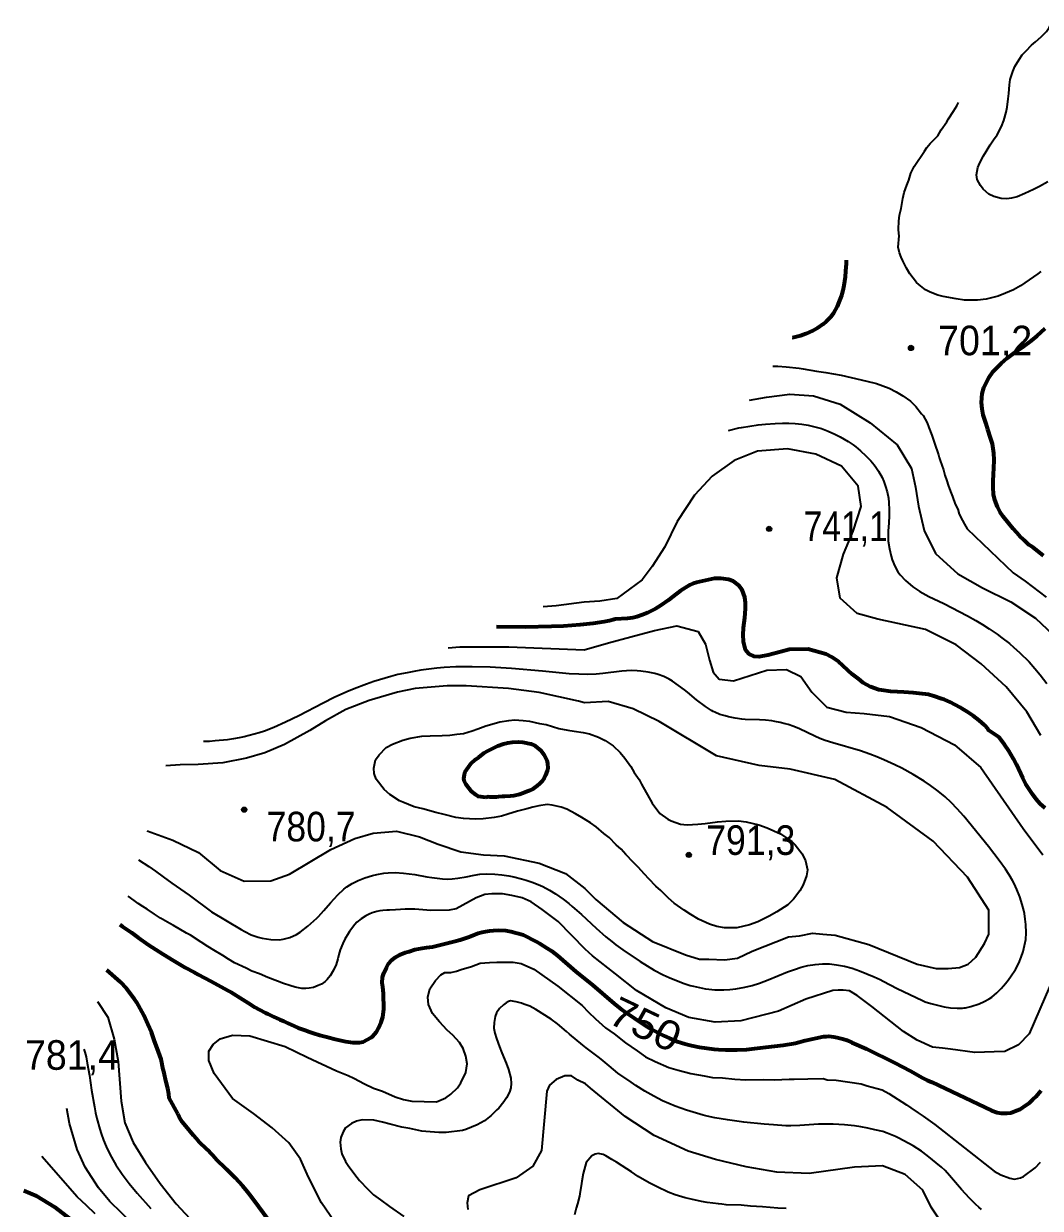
# Model space of a CAD drawing. Header units: metres. Extents: x 552626 to 559174, y 1843804 to 1852371.
# Drawn here: x 553003 to 553587, y 1845360 to 1846041 of the extents above; entities that cross this region are included whole.
import ezdxf
from ezdxf.enums import TextEntityAlignment as Align

# ---------------------------------------------------------------- set-up
doc = ezdxf.new("R2010")
doc.units = ezdxf.units.M
doc.header["$LTSCALE"] = 6.8
for name, color, linetype, lineweight in [('1', 7, 'Continuous', 25), ('2', 7, 'Continuous', 53), ('5', 7, 'Continuous', 25)]:
    doc.layers.add(name, color=color, linetype=linetype, lineweight=lineweight)
doc.layers.add('4', color=7, linetype='Continuous')

msp = doc.modelspace()

# ---------------------------------------------------------------- hatches: boundary and pattern name
at = {"layer": '5'}
for points in [[(553514.6, 1845854.41, 1), (553511.6, 1845854.41, 1)], [(553433.11, 1845750.46, 1), (553430.11, 1845750.46, 1)], [(553131.55, 1845589.16, 1), (553128.55, 1845589.16, 1)], [(553386.97, 1845563.16, 1), (553383.97, 1845563.16, 1)]]:
    msp.add_hatch(color=256, dxfattribs=at).paths.add_polyline_path(points)

# ---------------------------------------------------------------- linework, layer by layer
at = {"layer": '1'}
for points in [[(553572.8, 1846016.19), (553575.28, 1846020.17), (553577.07, 1846022.85), (553579.27, 1846025.19), (553582.42, 1846028.3), (553584.56, 1846030.35), (553587.85, 1846033.2), (553590.92, 1846036.21), (553592.56, 1846038.49), (553593.66, 1846040.51), (553593.73, 1846040.69)], [(553591.69, 1845949.87), (553586.96, 1845947.15), (553583.55, 1845945.43), (553578.6, 1845943.06), (553574.06, 1845941.21), (553570.92, 1845940.47), (553568.11, 1845940.15), (553564.96, 1845940.26), (553560.64, 1845941.48), (553557.93, 1845942.78), (553554.67, 1845945.54), (553552.99, 1845947.73), (553551.17, 1845951.22), (553550.76, 1845953.93), (553551.44, 1845957.99), (553552.74, 1845960.71), (553554.75, 1845964.74), (553556.26, 1845967.28), (553558.67, 1845971.17), (553560.53, 1845973.95), (553562.67, 1845976.85), (553565.16, 1845981.69), (553566.48, 1845985.07), (553567.73, 1845989.87), (553568.35, 1845992.79), (553569.04, 1845997.52), (553569.26, 1846000.59), (553569.75, 1846005.48), (553570.15, 1846008.57), (553571.62, 1846013.2), (553572.8, 1846016.19)], [(553530.45, 1845979.62), (553533.7, 1845984.36), (553534.74, 1845986.09), (553537.56, 1845990.5), (553539.4, 1845993.46), (553540.39, 1845995.41)], [(553587.67, 1845898.3), (553585.93, 1845897.01), (553576.07, 1845890), (553572.03, 1845887.85), (553567.38, 1845885.82), (553563.19, 1845884.14), (553556.23, 1845882.35), (553551.31, 1845881.79), (553543.92, 1845881.94), (553539.15, 1845882.69), (553531.63, 1845884.02), (553528.45, 1845884.75), (553524.08, 1845886.44), (553521.43, 1845887.83), (553517.59, 1845890.88), (553516.36, 1845892.03), (553512.5, 1845897.07), (553510.54, 1845900.23), (553508.37, 1845904.47), (553507.42, 1845906.65), (553506.54, 1845909.14), (553505.78, 1845912.24), (553505.78, 1845912.26), (553506.35, 1845918.84), (553506.2, 1845920.15), (553505.92, 1845922.58), (553506.15, 1845927.17), (553506.6, 1845930.74), (553507.4, 1845934.53), (553508.44, 1845940.35), (553509.2, 1845943.66), (553510.71, 1845947.92), (553511.81, 1845950.8), (553513.06, 1845954.74), (553514.91, 1845958.56), (553520.82, 1845967.5), (553522.18, 1845969.65), (553524.11, 1845971.87), (553528.46, 1845976.26), (553530.45, 1845979.62)], [(553433.82, 1845843.95), (553436.6, 1845843.85), (553441.32, 1845843.5), (553448.78, 1845842.76), (553451.21, 1845842.44), (553458.84, 1845841.02), (553464.2, 1845840.34), (553472.95, 1845838.75), (553478.77, 1845837.52), (553487.78, 1845835.37), (553493.23, 1845833.9), (553500.61, 1845831.25), (553504.63, 1845829.12), (553508.47, 1845826.97), (553512.81, 1845823.88), (553515.94, 1845820.85), (553519.21, 1845816.65), (553520.13, 1845815.56), (553522.4, 1845811.43), (553523.31, 1845808.75), (553525, 1845804.36), (553526.53, 1845799.75), (553528.89, 1845793.05), (553529.37, 1845791.41), (553529.86, 1845789.77), (553531.78, 1845784.31), (553532.62, 1845781.32), (553533.79, 1845778.07), (553534.56, 1845775.66), (553535.89, 1845771.93), (553536.9, 1845769.16), (553538.51, 1845764.66), (553539.94, 1845761.74), (553540.87, 1845758.85), (553542.78, 1845755.19), (553543.82, 1845753.11), (553545.31, 1845750.49), (553571.8, 1845725.21), (553578.71, 1845720.43), (553590.8, 1845711.16)], [(553420.33, 1845824.43), (553430.17, 1845826.17), (553443.55, 1845827.86), (553457.19, 1845826.85), (553472.43, 1845822.16), (553489.71, 1845811.42), (553505.12, 1845798.69), (553513.39, 1845785.09), (553515.63, 1845774.46), (553517.48, 1845763.45), (553520.74, 1845749.5), (553527.28, 1845736.4), (553540.01, 1845724.66), (553554.14, 1845716.51), (553570.56, 1845708.57), (553584.69, 1845699.08), (553597.92, 1845686.64)], [(553408.21, 1845806.89), (553414.17, 1845808.48), (553415.67, 1845808.79), (553425.31, 1845810.16), (553429.44, 1845810.67), (553435.03, 1845811.04), (553439.34, 1845811.22), (553442.91, 1845811.23), (553446.58, 1845811.05), (553450.31, 1845810.66), (553454.04, 1845810.06), (553458.63, 1845808.98), (553461.63, 1845808.05), (553465.49, 1845806.61), (553469.38, 1845804.87), (553472.42, 1845803.32), (553477.02, 1845800.6), (553479.88, 1845798.67), (553481.42, 1845797.53), (553484.1, 1845795.38), (553487.27, 1845792.52), (553490.06, 1845789.61), (553491.98, 1845787.3), (553492.95, 1845786), (553494.54, 1845783.61), (553496.54, 1845779.95), (553497.5, 1845777.67), (553498.51, 1845774.75), (553499.37, 1845771.76), (553500.14, 1845768.07), (553500.42, 1845765.7), (553500.59, 1845761.47), (553500.54, 1845758.16), (553500.34, 1845753.67), (553500.02, 1845749.25), (553499.95, 1845745.6), (553500.09, 1845743.4), (553500.7, 1845739.08), (553501.66, 1845734.79), (553502.32, 1845732.63), (553503.74, 1845729.09), (553505.64, 1845725.82), (553506.99, 1845724.04), (553509.95, 1845720.87), (553514.12, 1845717.26), (553518.2, 1845714.46), (553523.32, 1845711.68), (553532.07, 1845707.57), (553545.61, 1845700.48), (553550.32, 1845697.87), (553554.18, 1845695.57), (553557.99, 1845693.1), (553562.54, 1845689.97), (553565.4, 1845687.91), (553569.66, 1845684.59), (553572.26, 1845682.34), (553575.47, 1845679.39), (553580.96, 1845673.99), (553584.27, 1845670.29), (553587.35, 1845666.55), (553591.16, 1845661.62)], [(553587.71, 1845631.75), (553579.61, 1845645.31), (553567.76, 1845659.73), (553553.46, 1845673.01), (553539.08, 1845683.76), (553521.53, 1845692.7), (553493.98, 1845698.5), (553482.27, 1845701.83), (553472.5, 1845710.75), (553470.47, 1845722.37), (553474.35, 1845735.86), (553479.95, 1845749.22), (553484.46, 1845763.26), (553482.78, 1845775.09), (553473.28, 1845786.4), (553458.52, 1845793.4), (553442.24, 1845796.42), (553424.95, 1845795.03), (553411.61, 1845789.75), (553398.94, 1845780.83), (553388.83, 1845769.8), (553378.69, 1845754.74), (553371.73, 1845740.15), (553364.49, 1845728.85), (553358.71, 1845721.21), (553344.17, 1845710.43), (553334.26, 1845708.92), (553325.34, 1845708.36), (553309.27, 1845706.32), (553301.74, 1845705.73)], [(553282.1, 1845682.66), (553325.41, 1845680.93), (553339.26, 1845685.04), (553352.09, 1845688.53), (553365.85, 1845692.14), (553378.58, 1845694.83), (553390.82, 1845691.57), (553395.14, 1845684.28), (553397.37, 1845675.09), (553399.52, 1845668.09), (553402.92, 1845664.13), (553411.19, 1845663.15), (553430.25, 1845669.2), (553441.68, 1845669.65), (553449.76, 1845665.64), (553456.11, 1845656.65), (553464.71, 1845648.08), (553475.94, 1845645.13), (553486.21, 1845644.48), (553500.7, 1845642.6), (553518.97, 1845636.37), (553538.15, 1845626.34), (553553.21, 1845613.41), (553577.56, 1845578.37), (553588.79, 1845563.28)], [(553247.3, 1845682.09), (553253.91, 1845682.76), (553282.1, 1845682.66)], [(553442.53, 1845638.01), (553440.83, 1845638.55), (553437.92, 1845639.31), (553434.93, 1845639.87), (553433.12, 1845640.12), (553429.57, 1845640.48), (553425.99, 1845640.7), (553417.9, 1845640.89), (553415.96, 1845641.09), (553412.11, 1845641.71), (553408.29, 1845642.52), (553406.39, 1845643), (553403.36, 1845643.91), (553400.4, 1845645.17), (553399.51, 1845645.64), (553398.58, 1845646.16), (553395.01, 1845648.46), (553389.83, 1845652.28), (553384.64, 1845656.68), (553382.98, 1845657.99), (553379.58, 1845660.55), (553376.06, 1845662.96), (553374.23, 1845664.07), (553371.15, 1845665.66), (553367.96, 1845666.86), (553365.99, 1845667.42), (553362.03, 1845668.22), (553357.98, 1845668.76), (553355.87, 1845668.93), (553352.31, 1845669.02), (553346.97, 1845668.71), (553336.07, 1845667.36), (553332.3, 1845667.05), (553327.01, 1845666.85), (553322.25, 1845666.93), (553316.82, 1845667.28), (553301.38, 1845668.81), (553283.56, 1845670.28), (553271.29, 1845670.94), (553261, 1845671.22), (553255.68, 1845671.23), (553251.65, 1845671.14), (553244.84, 1845670.77), (553240.72, 1845670.39), (553231.52, 1845669.26), (553227.55, 1845668.61), (553223.59, 1845667.85), (553218.38, 1845666.73), (553214.3, 1845665.67), (553204.59, 1845662.74), (553200.24, 1845661.26), (553193.24, 1845658.62), (553188.97, 1845656.83), (553181.69, 1845653.5), (553175.37, 1845650.34), (553161.49, 1845643.15), (553153.78, 1845639.33), (553146.97, 1845636.37), (553141.61, 1845634.29), (553138.69, 1845633.33), (553132.92, 1845631.67), (553130.02, 1845630.94), (553127.05, 1845630.33), (553123.88, 1845629.79), (553120.36, 1845629.32)], [(553325.76, 1845543.8), (553331.99, 1845537.45), (553347.71, 1845524.38), (553364.53, 1845513.43), (553383.58, 1845505.82), (553391.53, 1845503.36), (553396.99, 1845503.36), (553405.93, 1845502.87), (553413.37, 1845503.85), (553421.82, 1845507.78), (553442.67, 1845516.14), (553449.13, 1845516.63), (553456.57, 1845518.11), (553462.53, 1845517.62), (553469.49, 1845517.12), (553488.85, 1845511.72), (553516.66, 1845500.41), (553527.58, 1845497.95), (553534.53, 1845497.95), (553540.99, 1845498.45), (553545.96, 1845500.41), (553550.42, 1845504.34), (553555.39, 1845512.21), (553557.87, 1845517.62), (553557.87, 1845523.51), (553557.91, 1845531.51), (553545.66, 1845550.39), (553525.79, 1845571.08), (553499.49, 1845590.34), (553469.36, 1845606.48), (553443.62, 1845612.38), (553425.92, 1845614.6), (553401.47, 1845620.06), (553368.45, 1845639.84), (553353.51, 1845647.06), (553339.05, 1845651.36), (553325.49, 1845650.48), (553322.19, 1845651.51), (553299.45, 1845656.46), (553281.9, 1845658.68), (553257.64, 1845660.26), (553246.62, 1845660.28), (553228.21, 1845658.81), (553218.07, 1845656.75), (553201.84, 1845651.94), (553188.47, 1845646.69), (553176.66, 1845640.22), (553167.82, 1845634.59), (553153.23, 1845626.64), (553141.86, 1845621.88), (553131.33, 1845618.75), (553117.68, 1845616.04), (553103.57, 1845615.06), (553093.34, 1845614.91), (553084.97, 1845614.31)], [(553267.27, 1845583.84), (553262.91, 1845583.72), (553256.03, 1845584.07), (553251.59, 1845584.71), (553244.86, 1845586.31), (553240.16, 1845587.48), (553232.61, 1845589.56), (553227.73, 1845590.71), (553221.16, 1845593.38), (553219.26, 1845594.21), (553213.7, 1845597.94), (553210.53, 1845600.8), (553205.78, 1845606.62), (553204.72, 1845610.02), (553204.48, 1845612.93), (553205.55, 1845617.71), (553207.59, 1845620.7), (553211.68, 1845624.78), (553215.26, 1845626.7), (553221.25, 1845629.1), (553225.39, 1845630.24), (553232.1, 1845631.39), (553236.83, 1845631.55), (553243.75, 1845631.67), (553248.08, 1845631.98), (553252.21, 1845632.45), (553256.04, 1845632.99), (553261, 1845634.5), (553264.28, 1845635.64), (553268.84, 1845637.3), (553273.72, 1845638.71), (553276.84, 1845639.64), (553282.07, 1845640.43), (553285.25, 1845640.79), (553290.34, 1845640.33), (553293.99, 1845639.99), (553299.64, 1845638.74), (553303.52, 1845638.04), (553307.17, 1845636.84), (553310.72, 1845635.73), (553316.06, 1845634.73), (553319.54, 1845634.17), (553324.83, 1845633.55), (553328.44, 1845632.72), (553333.6, 1845630.84), (553337.33, 1845628.9), (553342.05, 1845625.83), (553346.11, 1845621.92), (553348.66, 1845618.7), (553352.16, 1845613.88), (553354.15, 1845610.59), (553357, 1845606.46), (553358.26, 1845603.75), (553364.33, 1845592.95)], [(553495.39, 1845491.58), (553497.22, 1845490.69), (553505.16, 1845486.45), (553519.65, 1845479.51), (553521.34, 1845478.84), (553524.44, 1845477.82), (553528.35, 1845476.79), (553532.11, 1845475.96), (553535.85, 1845475.37), (553539.7, 1845475.09), (553542.76, 1845475.18), (553543.61, 1845475.28), (553544.46, 1845475.4), (553547.52, 1845476.11), (553552.23, 1845477.69), (553555.19, 1845478.9), (553558.08, 1845480.45), (553559.64, 1845481.53), (553562.38, 1845483.89), (553564.95, 1845486.49), (553566.25, 1845487.91), (553568.38, 1845490.44), (553570.32, 1845493.03), (553573.1, 1845497.41), (553575.01, 1845501.06), (553576.42, 1845504.44), (553577.5, 1845507.73), (553578.42, 1845511.08), (553579.05, 1845514.59), (553579.28, 1845518.34), (553579.12, 1845523.11), (553578.81, 1845526.24), (553578.3, 1845529.46), (553577.91, 1845531.29), (553577, 1845534.68), (553575.56, 1845539.05), (553573.85, 1845543.34), (553572.3, 1845546.65), (553571.36, 1845548.47), (553569.48, 1845551.73), (553567.41, 1845554.97), (553563.86, 1845559.98), (553557.7, 1845567.91), (553543.47, 1845585.41), (553539.66, 1845589.69), (553536.26, 1845593.18), (553532.7, 1845596.5), (553529.69, 1845599.04), (553527.89, 1845600.45), (553524.4, 1845602.99), (553520.64, 1845605.52), (553514.4, 1845609.35), (553507.93, 1845612.91), (553503.79, 1845614.95), (553497.43, 1845617.85), (553493.41, 1845619.57), (553489.56, 1845621.1), (553484.18, 1845622.94), (553468.15, 1845627.48), (553463.82, 1845628.88), (553460.81, 1845630.03), (553457.81, 1845631.31), (553448.99, 1845635.51), (553445.77, 1845636.84), (553442.53, 1845638.01)], [(553120.36, 1845629.32), (553113.4, 1845628.62), (553110.13, 1845628.38), (553106.68, 1845628.28)], [(553364.33, 1845592.95), (553368.73, 1845586.9), (553373.47, 1845583.65), (553375.29, 1845582.72), (553380.73, 1845580.77), (553384.49, 1845580.35), (553390.7, 1845580.87), (553394.93, 1845581.26), (553401.95, 1845582.16), (553406.74, 1845582.61), (553413.95, 1845582.68), (553418.47, 1845582.15), (553425.69, 1845580.51), (553430.55, 1845578.69), (553438.17, 1845575.19), (553444.75, 1845570.82), (553446.57, 1845569.03), (553450.69, 1845563.71), (553452.47, 1845559.73), (553453.64, 1845554.55), (553453.09, 1845551.06), (553451.1, 1845545.99), (553449.32, 1845542.47), (553445.69, 1845537.68), (553442.34, 1845534.54), (553435.98, 1845530.4), (553431.61, 1845527.9), (553425.04, 1845524.78), (553420.4, 1845523.01), (553413.09, 1845521.32), (553406.06, 1845521.28), (553401.52, 1845521.99), (553397.28, 1845523.31), (553390.96, 1845526.29), (553386.68, 1845528.84), (553382.77, 1845531.43), (553377.09, 1845535.43), (553373.81, 1845538.38), (553369.34, 1845542.62), (553366.47, 1845545.24), (553362.58, 1845549.35), (553360.09, 1845552.01), (553356.39, 1845556.14), (553353.59, 1845559.05), (553349.38, 1845563.42), (553346.67, 1845566.43), (553343.8, 1845569.04), (553339.72, 1845573.14), (553336.69, 1845575.54), (553332.29, 1845579.22), (553329.07, 1845581.6), (553324.06, 1845584.74), (553320.4, 1845586.79), (553315.45, 1845589.35), (553312.07, 1845590.68), (553307.01, 1845591.81), (553304.02, 1845592.13), (553299.28, 1845591.3), (553295.84, 1845590.62), (553292.34, 1845589.65), (553286.99, 1845588.28), (553281.49, 1845586.51), (553277.83, 1845585.33), (553273.64, 1845584.57), (553267.27, 1845583.84)], [(553074.2, 1845577.01), (553074.24, 1845576.98), (553089.07, 1845571.63), (553103.85, 1845564.49), (553116.32, 1845554.13), (553130.08, 1845548.02)], [(553130.08, 1845548.02), (553145.29, 1845548.35), (553156.13, 1845552.15), (553179.75, 1845566.26), (553193.51, 1845572.58), (553204.18, 1845575.6), (553217.5, 1845576.74), (553230.81, 1845573.52), (553241.53, 1845569.37), (553254.59, 1845564.97), (553267.47, 1845563.25), (553279.34, 1845562.56), (553299.43, 1845558.33), (553314.71, 1845552.39), (553325.76, 1845543.8)], [(553069.39, 1845560.39), (553075.3, 1845556.52), (553079.09, 1845553.86), (553083.57, 1845550.48), (553088.47, 1845546.95), (553098.39, 1845540.07), (553111.27, 1845530.55), (553128.2, 1845520.26), (553130.35, 1845519.09), (553134.06, 1845517.29), (553137.97, 1845515.9), (553140.4, 1845515.32), (553145.27, 1845514.6), (553150.11, 1845514.46), (553151.34, 1845514.55), (553152.51, 1845514.69), (553156.33, 1845515.64), (553160.03, 1845517.43), (553162.25, 1845518.84), (553166.56, 1845522.14), (553171.75, 1845526.85), (553172.72, 1845527.83), (553175.79, 1845531.28), (553179.53, 1845535.67), (553183.84, 1845540.24), (553187.28, 1845543.45), (553188.17, 1845544.19), (553189.04, 1845544.86), (553191.97, 1845546.71), (553195.57, 1845548.42), (553199.31, 1845549.93), (553203.71, 1845551.36), (553206.31, 1845551.97), (553210.23, 1845552.6), (553212.79, 1845552.87), (553216.73, 1845553.01), (553221.64, 1845552.67), (553228, 1845551.99)], [(553228, 1845551.99), (553234.88, 1845550.62), (553237.93, 1845550.12), (553243.87, 1845549.36), (553246.71, 1845549.19), (553249.45, 1845549.33), (553252.72, 1845549.74), (553257.47, 1845550.57), (553262.16, 1845551.57), (553265.5, 1845552.03), (553269.06, 1845552.23), (553274.02, 1845552.11), (553277.97, 1845551.71), (553282.13, 1845551.06), (553284.99, 1845550.5), (553289.4, 1845549.45), (553292.08, 1845548.68), (553295.47, 1845547.54), (553298.93, 1845546.17), (553301.59, 1845544.97), (553305.39, 1845542.97), (553308.92, 1845540.81), (553313.23, 1845537.83), (553316.47, 1845535.26), (553318.52, 1845533.52), (553323.73, 1845528.87), (553332.2, 1845520.99), (553337.74, 1845516.19), (553341.24, 1845513.34), (553343.64, 1845511.46), (553347.59, 1845508.55), (553357.62, 1845501.88), (553361.55, 1845499.41), (553365.66, 1845497.04), (553370.81, 1845494.35), (553374.18, 1845492.76), (553379.43, 1845490.54), (553382.8, 1845489.31), (553386.19, 1845488.23), (553388.09, 1845487.71), (553391.57, 1845486.9), (553395.05, 1845486.28), (553396.96, 1845486.02), (553400.37, 1845485.7), (553403.76, 1845485.57), (553405.64, 1845485.59), (553409.04, 1845485.78), (553412.44, 1845486.16), (553417.69, 1845487.11), (553421.94, 1845488.2), (553426.07, 1845489.56), (553431, 1845491.42), (553442.24, 1845495.9), (553446.19, 1845497.37), (553449.95, 1845498.64), (553453.8, 1845499.62), (553458.06, 1845500.24), (553462.34, 1845500.53), (553466.28, 1845500.51), (553470.3, 1845500.09), (553474.86, 1845499.22), (553479.41, 1845498), (553483.45, 1845496.58), (553491.87, 1845493.12), (553495.39, 1845491.58)], [(553251.86, 1845532.27), (553247.7, 1845531.41), (553237.31, 1845531.28), (553228.11, 1845531.98), (553224.73, 1845531.99), (553222.54, 1845531.94), (553219.76, 1845531.82), (553216.99, 1845531.7), (553213.53, 1845531.41), (553212.05, 1845531.34), (553209.67, 1845531.26), (553207.9, 1845531.06), (553206.26, 1845530.58), (553203.55, 1845529.87), (553201.74, 1845529.16), (553199.86, 1845528.15), (553197.26, 1845526.46), (553194.8, 1845524.48), (553193.65, 1845523.25), (553190.62, 1845519.22), (553190.03, 1845518.26), (553187.84, 1845514.82), (553186.73, 1845512.3), (553185.17, 1845508.54), (553184.48, 1845505.87), (553183.85, 1845503.5), (553182.84, 1845500.2), (553181.43, 1845496.85), (553179.49, 1845493.74), (553177.75, 1845491.55), (553176.48, 1845490.41), (553174.37, 1845488.87), (553172.56, 1845488.16), (553169.89, 1845487.06), (553167.36, 1845486.57), (553165.39, 1845486.35), (553163.18, 1845486.49), (553159.31, 1845487.25), (553156.23, 1845488.09), (553152.7, 1845489.28), (553149.16, 1845490.67), (553143.64, 1845492.73), (553138.83, 1845494.76), (553134.45, 1845496.46), (553131.08, 1845498.06), (553124.44, 1845501.19), (553121.11, 1845503.3), (553117.7, 1845505.3), (553112.55, 1845508.49), (553109.22, 1845510.6), (553105.25, 1845513.04), (553099.12, 1845517.02), (553096.89, 1845518.26), (553089.42, 1845522.58), (553087.29, 1845523.74), (553081.95, 1845526.91), (553078.51, 1845529.11), (553074.3, 1845531.91), (553071.83, 1845533.52), (553069.13, 1845535.31), (553066.74, 1845537.02), (553063.35, 1845539.48)], [(553598.76, 1845501.53), (553580.98, 1845460.31), (553574.8, 1845453.96), (553566.95, 1845450.19), (553561, 1845449.95), (553549.82, 1845449.72), (553535.78, 1845451.6), (553531.26, 1845452.07), (553525.55, 1845452.78), (553516.75, 1845456.78), (553508.9, 1845461.73), (553490.58, 1845476.09), (553482.26, 1845482.45), (553477.74, 1845485.04), (553474.17, 1845485.51), (553471.31, 1845485.51), (553468.22, 1845485.28), (553452.64, 1845480.38), (553437.07, 1845473.39), (553415.28, 1845467.78), (553400.65, 1845467.07), (553385.42, 1845469.84), (553372.34, 1845475.31), (553355.43, 1845485.18), (553343.31, 1845494.9), (553330.17, 1845505.15), (553325.84, 1845509.05), (553310.47, 1845524.98), (553301.22, 1845531.85), (553294.86, 1845536.14), (553289.65, 1845538.43), (553283.87, 1845539.87), (553278.38, 1845540.72), (553272.3, 1845540.72), (553268.25, 1845540.44), (553263.34, 1845538.43), (553251.86, 1845532.27)], [(553242.2, 1845467.21), (553238.29, 1845471.96), (553235.86, 1845477.19), (553235.57, 1845481.39), (553236.71, 1845486.3), (553239.95, 1845491.01), (553243, 1845494.22), (553245.29, 1845495.54), (553248.72, 1845495.54), (553251.96, 1845496.3), (553254.63, 1845497.24), (553260.54, 1845499.13), (553265.69, 1845501.01), (553271.02, 1845501.39), (553275.22, 1845501.58), (553280.17, 1845501.58), (553284.56, 1845501.58), (553289.13, 1845500.83), (553296.38, 1845497.43), (553310.16, 1845487.83), (553324.29, 1845476.61), (553327.79, 1845472.73), (553331.9, 1845468.92), (553337.68, 1845463.77), (553342.66, 1845460.37), (553349.05, 1845455.29), (553355.71, 1845450.55), (553360.68, 1845447.14), (553366.19, 1845444.41), (553373.92, 1845441.01), (553379.29, 1845439.49), (553386.54, 1845437.57), (553394.33, 1845436.32), (553399.03, 1845435.33), (553404.87, 1845435.08), (553411.98, 1845434.36), (553418.16, 1845433.85), (553428.22, 1845434.08), (553434.66, 1845433.9), (553443.18, 1845434.26), (553445.93, 1845434.27), (553453.85, 1845434.57), (553462.7, 1845434.66), (553464.92, 1845434), (553470.15, 1845433.68), (553484.45, 1845431.65), (553487.94, 1845430.52), (553496.47, 1845428.13), (553500.37, 1845426.13), (553510.59, 1845419.66), (553512.94, 1845417.79), (553517.24, 1845414.92), (553520.2, 1845413.11), (553526.86, 1845408.37), (553560.83, 1845381.38), (553564.73, 1845379.38), (553569.83, 1845377.52), (553572.65, 1845376.92), (553575.94, 1845377.61), (553577.68, 1845378.42), (553584.44, 1845383.47), (553587.45, 1845386.57)], [(553045.83, 1845478.86), (553051.78, 1845469.99), (553055.42, 1845457.21), (553057.66, 1845444.4), (553059.36, 1845421.66), (553061.43, 1845409.22), (553066.19, 1845397.85), (553073.26, 1845386.49), (553081.82, 1845374.4), (553090.97, 1845362.76), (553106.46, 1845346.09)], [(553552, 1845360.75), (553550.36, 1845362.25), (553546.65, 1845365.9), (553542.13, 1845370.9), (553535.31, 1845379), (553532.66, 1845381.84), (553530.64, 1845383.73), (553522.49, 1845390.48), (553519.12, 1845392.96), (553514.33, 1845396), (553506.12, 1845400.49), (553504.22, 1845401.45), (553499.42, 1845403.34), (553496.87, 1845404.19), (553492.33, 1845405.21), (553488.28, 1845406.25), (553484.34, 1845406.94), (553480.66, 1845407.46), (553474.86, 1845408.03), (553468.32, 1845408.4), (553463.98, 1845408.55), (553459.97, 1845408.47), (553449.22, 1845407.71), (553444.16, 1845407.53), (553441.15, 1845407.61), (553434.08, 1845408), (553428.83, 1845408.44), (553417.09, 1845409.7), (553407.64, 1845410.94), (553400.35, 1845412.2), (553396.1, 1845413.05), (553393.72, 1845413.63), (553384.21, 1845416.47), (553377.72, 1845418.84), (553370.38, 1845421.97), (553365.33, 1845424.48), (553360.24, 1845427.39), (553355.1, 1845430.63), (553352.3, 1845432.52), (553344.79, 1845437.84), (553339.64, 1845441.93), (553335.21, 1845445.81), (553333.45, 1845447.2), (553326.49, 1845452.38), (553324.62, 1845453.86), (553317.02, 1845460.26), (553315.15, 1845461.74), (553309.98, 1845466.03), (553306.47, 1845468.82), (553297.67, 1845474.39), (553294.08, 1845476.17), (553290.64, 1845477.47), (553289.28, 1845478.01), (553286.31, 1845478.77), (553282.96, 1845479.28), (553281.8, 1845478.95), (553280.49, 1845478.2), (553279.03, 1845477.04), (553276.79, 1845474.89), (553275.07, 1845472.5), (553274.31, 1845470.42), (553273.62, 1845466.85), (553273.5, 1845463.55), (553274.01, 1845460.82), (553274.96, 1845457.74)], [(553181.97, 1845352.31), (553174.43, 1845363.36), (553166.99, 1845378.01), (553162.34, 1845388.37), (553155.76, 1845397.73), (553146.06, 1845406.36), (553135.38, 1845414.62), (553123.37, 1845423.23), (553112.81, 1845437.64), (553109.74, 1845445.07), (553109.74, 1845450.48), (553112.13, 1845454.2), (553116.23, 1845457.58), (553123.4, 1845459.61), (553133.3, 1845459.27), (553153.54, 1845453.03), (553166.23, 1845446.93), (553183.05, 1845439.04), (553189.77, 1845436.45), (553193, 1845434.98), (553199.18, 1845431.72), (553204.35, 1845429.25), (553209.46, 1845427.39), (553216.85, 1845424.26), (553221.62, 1845422.67), (553226.32, 1845421.67), (553240.48, 1845421.36), (553245.97, 1845423.62), (553248.78, 1845425.77), (553252.66, 1845429.28), (553254.46, 1845432.23), (553257.46, 1845438.08), (553258.11, 1845443.05), (553257.29, 1845447.54), (553255.87, 1845451.96), (553253.65, 1845455.38), (553249.81, 1845459.52), (553246.71, 1845462.53), (553242.2, 1845467.21)], [(553274.96, 1845457.74), (553276.62, 1845452.85), (553278.01, 1845449.42), (553280.48, 1845443.53), (553281.89, 1845439.91), (553283.15, 1845434.97), (553283.4, 1845431.91), (553283.19, 1845429.4), (553282.48, 1845426.92), (553280.67, 1845423.53), (553279.24, 1845421.27), (553276.25, 1845417.74), (553275.27, 1845416.73), (553271.96, 1845413.47), (553268.13, 1845410.44), (553263.8, 1845408.15), (553260.68, 1845406.7), (553257.34, 1845405.42), (553255.51, 1845404.91), (553246.09, 1845403.63), (553241.81, 1845403.64), (553234.46, 1845404.29), (553232.14, 1845404.52), (553225.21, 1845405.92), (553220.63, 1845406.69), (553213.85, 1845408.51), (553209.43, 1845409.7), (553204.42, 1845410.82), (553197.73, 1845410.95), (553194.52, 1845410.28), (553191.6, 1845408.85), (553188.3, 1845406.28), (553186.96, 1845404.14), (553185.63, 1845400.9), (553185.25, 1845398.16), (553185.59, 1845394.32), (553186.12, 1845391.39), (553188.21, 1845387.04), (553190.15, 1845384.08), (553194.96, 1845377.75), (553196.34, 1845376.12), (553200.99, 1845371.17), (553204.34, 1845367.97), (553208.27, 1845365.03), (553213.48, 1845361.24), (553221.81, 1845355.52)], [(553037.97, 1845451.65), (553038.52, 1845449.87), (553039.18, 1845447.15), (553039.91, 1845443.61), (553041.18, 1845436.47), (553042.39, 1845428.08), (553044, 1845418.42), (553044.66, 1845414.98), (553045.38, 1845411.79), (553047.07, 1845405.53)], [(553535.55, 1845344.34), (553524.77, 1845360.71), (553519.88, 1845370.56), (553509.74, 1845379.49), (553496.77, 1845384.49), (553480.63, 1845383.82), (553454.7, 1845380.16), (553435.99, 1845380.96), (553418.47, 1845384), (553400.76, 1845388.14), (553385.13, 1845392.95), (553365.54, 1845401.87), (553348.82, 1845412.94), (553328.99, 1845429.08), (553326.04, 1845431.69), (553321.66, 1845433.81), (553318.03, 1845436.21), (553314.27, 1845436.21), (553309.24, 1845434.14), (553305.47, 1845430.82), (553303.91, 1845427.35), (553300.78, 1845393.34), (553295.78, 1845384.44), (553286.19, 1845377.57), (553265.43, 1845370.84), (553258.98, 1845367.39), (553258.15, 1845363.25), (553258.57, 1845359.52)], [(553066.19, 1845350.96), (553052.9, 1845364.04), (553046.24, 1845371.86), (553038.72, 1845383.81), (553034.1, 1845393.91), (553029.58, 1845408.77), (553028.07, 1845417.41)], [(553047.07, 1845405.53), (553047.85, 1845403.06), (553049.19, 1845399.34), (553050.7, 1845395.72), (553052.86, 1845391.19), (553054.72, 1845387.83), (553056.34, 1845385.14), (553059.85, 1845379.76), (553063.95, 1845374.37), (553068.46, 1845368.74), (553076.47, 1845359.95)], [(553044.34, 1845356.93), (553039.41, 1845361.81), (553034.12, 1845366.81), (553013.76, 1845389.97)], [(553441.47, 1845359.94), (553436.55, 1845360.27), (553427.8, 1845360.97), (553420.98, 1845361.38), (553415.54, 1845361.95), (553406.95, 1845362.17), (553404.52, 1845362.49), (553402.51, 1845362.65), (553396.03, 1845363.51), (553392.77, 1845364.13), (553386.85, 1845365.44), (553383.37, 1845366.24), (553377.7, 1845367.88), (553373.54, 1845369.4), (553367.21, 1845372.46), (553362.77, 1845374.74), (553356.46, 1845378.5), (553352.47, 1845381.14), (553347.11, 1845384.51), (553343.97, 1845386.64), (553341.21, 1845388.12), (553337.88, 1845390.23), (553336.28, 1845391.14), (553333.33, 1845391.7), (553331.58, 1845391.3), (553329.71, 1845390.29), (553326.46, 1845386.43), (553324.69, 1845380.15), (553324.09, 1845375.8), (553323.86, 1845374.37), (553322.94, 1845368.49), (553322.7, 1845367.07), (553321.6, 1845362.76), (553320.8, 1845360.18), (553319.83, 1845356.48)], [(553553.63, 1845359.45), (553552, 1845360.75)]]:
    msp.add_lwpolyline(points, dxfattribs=at)
at = {"layer": '2'}
msp.add_line((553475.88, 1845904.83), (553475.9, 1845902.81), dxfattribs=at)
for points in [[(553475.9, 1845902.81), (553475.54, 1845898.5), (553475.24, 1845895.33), (553474.48, 1845890.31), (553473.87, 1845887.39), (553473.15, 1845884.55), (553471.68, 1845880.77), (553470.65, 1845878.19), (553468.62, 1845874.34), (553467.04, 1845872.36), (553464.32, 1845869.58), (553462.59, 1845868.05), (553459.43, 1845865.79), (553456.83, 1845864.45), (553452.69, 1845862.46), (553449.67, 1845861.44), (553445.07, 1845860.16), (553445.01, 1845860.15)], [(553589.32, 1845734.97), (553586.18, 1845737.46), (553584.51, 1845738.79), (553583.36, 1845739.7), (553581.73, 1845740.66), (553580.81, 1845741.22), (553578.12, 1845744.04), (553575.38, 1845746.39), (553571.86, 1845750.54), (553569.25, 1845753.47), (553566.11, 1845757.67), (553564.31, 1845760.13), (553562.74, 1845763.08), (553561.22, 1845767.18), (553560.61, 1845770.05), (553560.37, 1845774.68), (553560.31, 1845777.62), (553560.47, 1845782.1), (553560.79, 1845785.08), (553560.88, 1845790.12), (553560.64, 1845793.89), (553559.91, 1845799.41), (553558.86, 1845802.81), (553557.36, 1845807.58), (553556.22, 1845810.86), (553554.5, 1845815.99), (553553.93, 1845819.34), (553553.6, 1845823.01), (553553.96, 1845828.17), (553554.99, 1845831.62), (553557.87, 1845837.17), (553560.29, 1845840.87), (553564.91, 1845845.38), (553568.33, 1845848.62), (553573.68, 1845852.56), (553577.21, 1845854.86), (553582.28, 1845858.67), (553585.67, 1845861.43), (553590.22, 1845865.66)], [(553580.94, 1845600.94), (553579.18, 1845603.79), (553577.32, 1845607.2), (553573.67, 1845615.02), (553571.95, 1845618.45), (553570.72, 1845620.65), (553569.35, 1845622.89), (553566.85, 1845626.56), (553563.89, 1845630.36), (553563.51, 1845630.8), (553557.78, 1845634.56), (553557.17, 1845635.59), (553555.43, 1845637.68), (553552.23, 1845640.41), (553548.75, 1845643), (553546.58, 1845644.54), (553545.4, 1845645.3), (553542.51, 1845647.06), (553541.32, 1845647.82), (553535.59, 1845650.95), (553532.24, 1845652.36), (553530.68, 1845652.88), (553526.33, 1845654.38), (553523.13, 1845655.31), (553517.88, 1845655.9), (553514.36, 1845656.2), (553508.94, 1845656.57), (553505.33, 1845656.76), (553501.42, 1845657.01), (553496.26, 1845657.71), (553494.73, 1845658.03), (553489.85, 1845659.77), (553485.6, 1845662.07), (553483.08, 1845664.07), (553479.35, 1845667.03), (553477.11, 1845669.17), (553473.78, 1845672.17), (553471.57, 1845674.11), (553467.58, 1845676.74), (553464.38, 1845678.57), (553454.1, 1845681.38), (553443.17, 1845681.12), (553441.03, 1845680.68), (553434.45, 1845678.93), (553430.89, 1845677.82), (553425.91, 1845676.96), (553423.2, 1845677.14), (553419.94, 1845678.66), (553418.07, 1845681.04), (553416.83, 1845685.78), (553416.69, 1845689.65), (553416.94, 1845693.56), (553417.58, 1845699.31), (553417.97, 1845704.54), (553418.07, 1845708.04), (553417.6, 1845711.27), (553416.04, 1845715.38), (553414.15, 1845717.95), (553410.88, 1845720.37), (553408.28, 1845721.36), (553403.82, 1845722.05), (553400.14, 1845721.93), (553389.83, 1845719.75), (553387.91, 1845719.13), (553386.32, 1845718.25)], [(553386.32, 1845718.25), (553380.73, 1845714.82), (553376.42, 1845711.64), (553373.86, 1845709.55), (553369.44, 1845706.46), (553366.27, 1845704.5), (553361.76, 1845702.19), (553358.9, 1845701.07), (553355.53, 1845699.98), (553353.3, 1845699.43), (553350.16, 1845699.07), (553343.24, 1845698.6), (553342.64, 1845698.41), (553339.72, 1845697.7), (553336.83, 1845697.11), (553330.6, 1845696.08), (553323.05, 1845695.29), (553313.56, 1845694.6), (553306.66, 1845694.33), (553291.46, 1845694.06), (553275.02, 1845694.13)], [(553590.24, 1845589.95), (553587.39, 1845592.52), (553585.12, 1845595.12), (553582.95, 1845597.99), (553580.94, 1845600.94)], [(553058.66, 1845523.25), (553060.19, 1845522.03), (553065.27, 1845518.53), (553069.17, 1845515.78), (553075.13, 1845511.58), (553079.23, 1845508.87), (553083.44, 1845506.06), (553089.33, 1845502.45), (553096.16, 1845498.45), (553101.24, 1845495.84), (553103.59, 1845494.52), (553110.81, 1845490.56), (553120.58, 1845485.3), (553122.6, 1845484.24), (553129.34, 1845480.13), (553132.26, 1845478.17), (553136.22, 1845475.74), (553138.67, 1845474.32), (553142.18, 1845472.43), (553143.54, 1845471.89), (553147.02, 1845470.2), (553150.59, 1845468.61), (553152.8, 1845467.57), (553155.01, 1845466.53), (553158.99, 1845464.79), (553161.09, 1845463.84), (553165.14, 1845462.41), (553167.64, 1845461.5), (553169.91, 1845460.76), (553173.52, 1845459.68), (553177.33, 1845458.62), (553178.67, 1845458.28), (553181.45, 1845457.5), (553185.65, 1845456.49), (553188.4, 1845455.91), (553192.45, 1845455.37), (553196.34, 1845455.32), (553198.48, 1845455.76), (553202.98, 1845458.27), (553203.8, 1845458.86), (553206.09, 1845461.52), (553207.16, 1845463.53), (553208.74, 1845467.1), (553209.6, 1845469.99), (553210.18, 1845474.54), (553210.28, 1845476.24), (553210.13, 1845481.9), (553209.98, 1845483.28), (553209.61, 1845487.32), (553209.34, 1845489.68), (553209.46, 1845492.99), (553210.31, 1845495.17), (553211.72, 1845498.52)], [(553211.72, 1845498.52), (553212.96, 1845500.76), (553214.55, 1845502.53), (553216.92, 1845504.4), (553219.26, 1845505.76), (553222.6, 1845507.04), (553224.72, 1845507.68), (553228.08, 1845508.76), (553232.36, 1845509.65), (553234.72, 1845509.92), (553238.26, 1845510.33), (553248.21, 1845512.91), (553252.01, 1845513.75), (553254.13, 1845514.31), (553259.19, 1845516.07), (553262.53, 1845517.43), (553264.51, 1845518.15), (553266.76, 1845518.79), (553268.58, 1845519.21), (553271, 1845519.63), (553273.23, 1845519.82), (553276.08, 1845519.85), (553280.29, 1845519.64), (553283.21, 1845519.17), (553285.42, 1845518.66), (553287.62, 1845518.1), (553290.25, 1845517.23), (553297.87, 1845513.48), (553299.97, 1845512.27), (553304.15, 1845509.65), (553306.56, 1845508.02), (553309.98, 1845505.42), (553320.53, 1845496.26), (553330.1, 1845488.56), (553342.64, 1845477.88), (553346.48, 1845474.79), (553349.72, 1845472.45), (553354.23, 1845469.29), (553360.83, 1845465.02), (553364.96, 1845462.51), (553368.95, 1845460.34), (553371.25, 1845459.21), (553374.43, 1845457.79), (553378.87, 1845456.05), (553383.26, 1845454.69), (553387.09, 1845453.71), (553391.6, 1845452.77), (553395.78, 1845452.04), (553400.08, 1845451.55), (553402.51, 1845451.37), (553406.64, 1845451.21), (553413.25, 1845451.13), (553418.55, 1845451.46), (553423.25, 1845451.85), (553429.76, 1845452.73), (553439.61, 1845453.88), (553446.85, 1845455.1), (553452.41, 1845456.59), (553462.77, 1845458.75), (553464.31, 1845458.93), (553465.85, 1845458.94), (553468.71, 1845458.64), (553470.71, 1845458.27), (553473.69, 1845457.53), (553476.25, 1845456.67)], [(553146.54, 1845350.14), (553138.38, 1845360.92), (553134.1, 1845366.88), (553131.95, 1845369.59), (553129.16, 1845372.85), (553124.85, 1845377.57), (553119.96, 1845382.71), (553113.75, 1845388.65), (553108.91, 1845393.64), (553103.76, 1845398.72), (553100.88, 1845401.93), (553096.48, 1845407.24), (553094.49, 1845409.9), (553092.74, 1845412.68), (553091.83, 1845414.34), (553087.01, 1845423.48), (553086.74, 1845425.84), (553086.07, 1845429.05), (553084.99, 1845433.31), (553083.97, 1845437.88), (553083.44, 1845439.91), (553082.26, 1845445.85), (553080.89, 1845449.98), (553078.33, 1845456.66), (553076.81, 1845461.27), (553074.67, 1845466), (553072.4, 1845471.02), (553068.38, 1845478.33), (553066.95, 1845480.36), (553062.47, 1845486.42), (553058.96, 1845490.11), (553051.05, 1845496.91)], [(553476.25, 1845456.67), (553479.15, 1845455.47), (553487.63, 1845451.7), (553503.78, 1845443.7), (553512.68, 1845439.05), (553519.75, 1845435), (553522.49, 1845433.74), (553525.07, 1845432.66), (553559.44, 1845416.38), (553562.57, 1845415.14), (553564.91, 1845414.71), (553568.3, 1845414.7), (553570.55, 1845415.06), (553573.81, 1845416.23), (553575.79, 1845417.15), (553579.13, 1845419.33), (553581.16, 1845420.76), (553583.14, 1845422.58), (553585.12, 1845424.4), (553587.82, 1845427.8)], [(553003.35, 1845370.37), (553010.64, 1845367.27), (553020.97, 1845360.89), (553032.76, 1845352)]]:
    msp.add_lwpolyline(points, dxfattribs=at)
msp.add_lwpolyline([(553268.9, 1845596.18), (553264.45, 1845596.81), (553263.03, 1845597.6), (553260.71, 1845599.62), (553259.29, 1845601.26), (553257.39, 1845603.79), (553256.63, 1845605.42), (553256.27, 1845606.89), (553256.56, 1845609.4), (553257.05, 1845610.88), (553258.83, 1845613.55), (553260.33, 1845615.43), (553262.88, 1845618), (553264.82, 1845619.36), (553267.96, 1845621.81), (553270.1, 1845623.01), (553273.43, 1845624.62), (553275.68, 1845625.74), (553279.05, 1845626.98), (553281.44, 1845627.63), (553284.07, 1845627.93), (553287.65, 1845628.15), (553290.15, 1845627.87), (553294.62, 1845627.05), (553297.22, 1845625.83), (553300.38, 1845623.15), (553302.16, 1845620.88), (553303.86, 1845617.66), (553304.36, 1845615.72), (553304.48, 1845613.08), (553304.19, 1845611.43), (553303.05, 1845608.92), (553302.39, 1845607.23), (553301, 1845605.27), (553299.63, 1845603.97), (553298.34, 1845602.78), (553295.97, 1845601.09), (553293.62, 1845600.06), (553290.27, 1845598.63), (553288.27, 1845597.83), (553285.02, 1845597.17), (553282.77, 1845596.92), (553279.75, 1845596.76), (553278.15, 1845596.67), (553276.08, 1845596.44), (553274.96, 1845596.31), (553273.15, 1845596.38), (553271.25, 1845596.36), (553270.19, 1845596.52)], close=True, dxfattribs=at)
at = {"layer": '5', "lineweight": 13}
for centre in [(553513.1, 1845854.41), (553431.61, 1845750.46), (553130.05, 1845589.16), (553385.47, 1845563.16)]:
    msp.add_circle(centre, 1.5, dxfattribs=at)

# ---------------------------------------------------------------- texts
at = {"layer": '4', "width": 1.1}
msp.add_text('750', height=17, rotation=334.611, dxfattribs=at).set_placement((553356.99, 1845458.09), align=Align.CENTER)
at = {"layer": '5'}
for s, width, p in [('701,2', 0.95, (553528.7, 1845850.2)), ('741,1', 0.85, (553451.41, 1845743.45)), ('780,7', 0.9, (553142.85, 1845570.93)), ('791,3', 0.9, (553395.47, 1845563.16)), ('781,4', 0.95, (553004.06, 1845439.71))]:
    msp.add_text(s, height=17, dxfattribs=dict(at, width=width)).set_placement(p)

doc.saveas('drawing.dxf')
